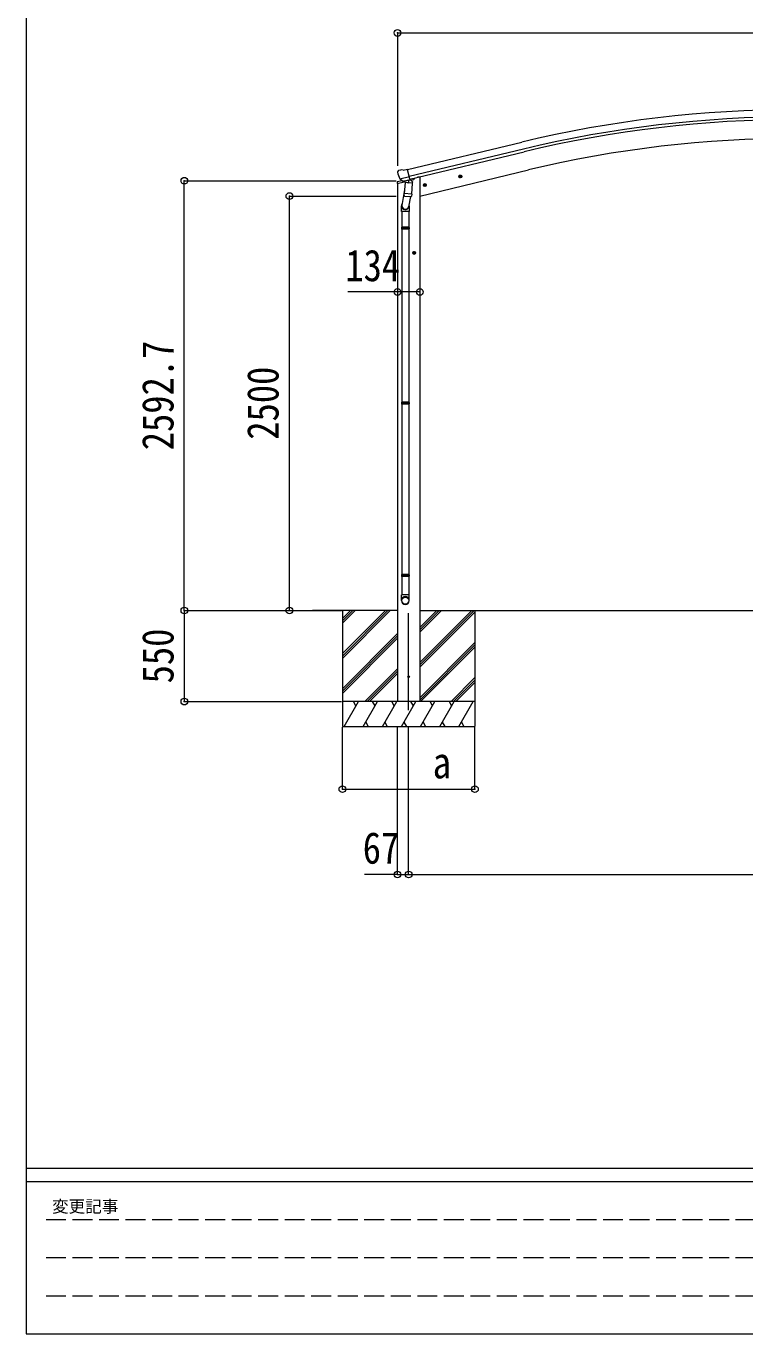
# Model space of a CAD drawing. Units: millimetres at full size, sheet at 1:40. Extents: x -11181 to 11305, y -7804 to 7716.
# Drawn here: x -11181 to -6845, y -7804 to 86 of the extents above; entities that cross this region are included whole.
import ezdxf
from ezdxf.enums import TextEntityAlignment as Align

# ---------------------------------------------------------------- set-up
doc = ezdxf.new("R2010")
doc.units = ezdxf.units.MM
doc.header["$LTSCALE"] = 40
doc.header["$PDMODE"] = 32
doc.header["$PDSIZE"] = 40
doc.linetypes.add('DASHED3', pattern=[4, 3, -1])
for name, color, linetype, lineweight in [('0-0_0', 7, 'Continuous', 9), ('0-1_本体', 4, 'Continuous', 9), ('0-2_部品', 7, 'Continuous', 9), ('0-8_PARTS2', 2, 'Continuous', 9), ('0-A_寸法', 6, 'Continuous', 9), ('F-0_240', 7, 'Continuous', 9)]:
    doc.layers.add(name, color=color, linetype=linetype, lineweight=lineweight)
doc.styles.add('ＭＳ ゴシック', font='')
doc.styles.get('ＭＳ ゴシック').set_extended_font_data('MS Gothic')

msp = doc.modelspace()

# ---------------------------------------------------------------- linework, layer by layer
at = {"layer": '0-0_0'}
for p, q in [((-8940.1, -3439.41), (-9452.32, -3439.42)), ((-9273.1, -3439.41), (-9273.1, -4139.41)), ((-9273.1, -3700.14), (-9012.37, -3439.41)), ((-9273.1, -3714.28), (-8998.23, -3439.41)), ((-9273.1, -3728.43), (-8984.09, -3439.41)), ((-9273.1, -3516.3), (-9196.22, -3439.41)), ((-9273.1, -3502.15), (-9210.36, -3439.41)), ((-9273.1, -3488.01), (-9224.5, -3439.41)), ((-8806.1, -3439.41), (-4274.08, -3439.41)), ((-8806.1, -3753.64), (-8491.87, -3439.41)), ((-8806.1, -3767.78), (-8477.73, -3439.41)), ((-8806.1, -3569.8), (-8675.72, -3439.41)), ((-8806.1, -3555.65), (-8689.86, -3439.41)), ((-8806.1, -3541.51), (-8704, -3439.41)), ((-8806.1, -3781.93), (-8473.1, -3448.93)), ((-8473.1, -3439.41), (-8473.1, -4139.41)), ((-9273.1, -3912.27), (-8940.1, -3579.28)), ((-9273.1, -3926.42), (-8940.1, -3593.42)), ((-9273.1, -3940.56), (-8940.1, -3607.56)), ((-8806.1, -3965.77), (-8473.1, -3632.78)), ((-8806.1, -3979.91), (-8473.1, -3646.92)), ((-8801.46, -3989.41), (-8473.1, -3661.06)), ((-9138.11, -3989.41), (-8940.1, -3791.41)), ((-9123.97, -3989.41), (-8940.1, -3805.55)), ((-9109.83, -3989.41), (-8940.1, -3819.69)), ((-8617.61, -3989.41), (-8473.1, -3844.91)), ((-8603.47, -3989.41), (-8473.1, -3859.05)), ((-8589.33, -3989.41), (-8473.1, -3873.19)), ((-8473.1, -3989.41), (-9273.1, -3989.41)), ((-9262.81, -4139.41), (-9176.21, -3989.41)), ((-9191.21, -4015.4), (-9206.21, -3989.41)), ((-9147.34, -4139.41), (-9060.74, -3989.41)), ((-9075.74, -4015.4), (-9090.74, -3989.41)), ((-9031.87, -4139.41), (-8945.27, -3989.41)), ((-8960.27, -4015.4), (-8975.27, -3989.41)), ((-8806.1, -3989.41), (-8940.1, -3989.41)), ((-8916.4, -4139.41), (-8829.8, -3989.41)), ((-8844.8, -4015.4), (-8859.8, -3989.41)), ((-8800.93, -4139.41), (-8714.33, -3989.41)), ((-8729.33, -4015.4), (-8744.33, -3989.41)), ((-8685.46, -4139.41), (-8598.86, -3989.41)), ((-8628.86, -3989.41), (-8613.86, -4015.4)), ((-8569.99, -4139.41), (-8483.39, -3989.41)), ((-9273.1, -4139.41), (-8473.1, -4139.41)), ((-9132.34, -4113.44), (-9117.34, -4139.41)), ((-9016.87, -4113.43), (-9001.87, -4139.41)), ((-8901.4, -4113.43), (-8886.4, -4139.41)), ((-8785.93, -4113.44), (-8770.93, -4139.41)), ((-8670.46, -4113.44), (-8655.46, -4139.41)), ((-8554.99, -4113.44), (-8539.99, -4139.41))]:
    msp.add_line(p, q, dxfattribs=at)
at = {"layer": '0-1_本体'}
for p, q in [((-8879.17, -779.16), (-8191.25, -614.01)), ((-8181.17, -655.98), (-8869.09, -821.14)), ((-8865.16, -837.5), (-8177.24, -672.35)), ((-8882.42, -779.94), (-8879.17, -779.16)), ((-8882.42, -779.94), (-8868.41, -838.28)), ((-8806.1, -939.53), (-8150.87, -782.23)), ((-8940.1, -862.69), (-8940.1, -3989.41)), ((-8868.41, -838.28), (-8865.16, -837.5)), ((-8806.1, -826.41), (-8818.98, -826.41)), ((-8806.1, -826.41), (-8806.1, -3989.41))]:
    msp.add_line(p, q, dxfattribs=at)
for radius in [7073, 7029.83, 7013, 6900]:
    msp.add_arc((-6540.09, -7491.58), radius, 76.5, 103.5, dxfattribs=at)
at = {"layer": '0-2_部品'}
for p, q in [((-8936.33, -786.49), (-8940.18, -792.79)), ((-8933.23, -784.24), (-8920.05, -781.08)), ((-8905.49, -783.75), (-8918.75, -781.05)), ((-8905.49, -783.75), (-8879.56, -777.53)), ((-8942.57, -863.29), (-8899.64, -852.98)), ((-8942.57, -856.39), (-8942.57, -863.29)), ((-8940.54, -795.07), (-8940.27, -796.22)), ((-8913.34, -847.01), (-8940.27, -853.48)), ((-8926.49, -835.37), (-8868.98, -821.57)), ((-8909.64, -850.28), (-8926.02, -835.79)), ((-8906.93, -850.85), (-8899.41, -849.05)), ((-8906.09, -850.74), (-8904.56, -850.38)), ((-8904.56, -850.38), (-8867.86, -841.57)), ((-8902.73, -850.6), (-8902.78, -851.35)), ((-8902.02, -852.39), (-8876.21, -858.82)), ((-8895.1, -857.73), (-8899.78, -924.57)), ((-8849.42, -860.93), (-8895.1, -857.73)), ((-8893.33, -854.55), (-8893.56, -857.84)), ((-8873.81, -843.39), (-8874.83, -858)), ((-8867.86, -841.57), (-8866.33, -841.2)), ((-8864.78, -839.09), (-8863.83, -839.16)), ((-8863.83, -839.16), (-8850.52, -854.48)), ((-8860.08, -843.48), (-8841.85, -839.1)), ((-8854.09, -927.76), (-8849.42, -860.93)), ((-8850.52, -854.48), (-8850.96, -860.82)), ((-8838.02, -830.99), (-8838.02, -834.24)), ((-8782.57, -874.76), (-8780.43, -867.56)), ((-8780.43, -867.56), (-8773.14, -865.81)), ((-8772.93, -882.73), (-8777.6, -863.28)), ((-8773.14, -865.81), (-8767.97, -871.26)), ((-8551.62, -819.32), (-8571.07, -823.98)), ((-8568.64, -823.4), (-8566.51, -816.21)), ((-8563.48, -828.85), (-8568.64, -823.4)), ((-8566.51, -816.21), (-8559.21, -814.45)), ((-8559.01, -831.37), (-8563.68, -811.93)), ((-8559.21, -814.45), (-8554.05, -819.9)), ((-8898.05, -899.8), (-8913.96, -995.97)), ((-8900.64, -937.04), (-8899.76, -924.57)), ((-8900.24, -938.39), (-8900.24, -938.39)), ((-8854.09, -927.76), (-8899.78, -924.57)), ((-8898.79, -939.17), (-8857.1, -942.09)), ((-8862.52, -941.71), (-8873.26, -1005.3)), ((-8854.1, -927.76), (-8854.99, -940.46)), ((-8765.54, -870.67), (-8784.99, -875.34)), ((-8777.4, -880.2), (-8782.57, -874.76)), ((-8916.11, -1033.13), (-8916.11, -998.78)), ((-8870.11, -998.48), (-8870.11, -1033.13)), ((-8870.11, -1033.13), (-8916.11, -1033.13)), ((-8914.11, -1033.13), (-8914.11, -1127.13)), ((-8872.11, -1033.13), (-8872.11, -1127.13)), ((-8916.11, -1129.13), (-8915.11, -1127.13)), ((-8870.11, -1129.13), (-8916.11, -1129.13)), ((-8870.11, -1137.13), (-8916.11, -1137.13)), ((-8871.11, -1127.13), (-8915.11, -1127.13)), ((-8871.11, -1139.13), (-8915.11, -1139.13)), ((-8914.11, -1139.13), (-8914.11, -2183.47)), ((-8872.11, -1139.13), (-8872.11, -2183.47)), ((-8870.11, -1129.13), (-8871.11, -1127.13)), ((-8870.11, -1137.13), (-8871.11, -1139.13)), ((-8870.11, -1129.13), (-8870.11, -1137.13)), ((-8829.9, -1282.92), (-8849.9, -1282.92)), ((-8847.41, -1282.92), (-8843.65, -1276.42)), ((-8843.65, -1289.42), (-8847.41, -1282.92)), ((-8843.65, -1276.42), (-8836.15, -1276.42)), ((-8839.9, -1292.92), (-8839.9, -1272.92)), ((-8836.15, -1276.42), (-8832.4, -1282.92)), ((-8916.11, -2185.47), (-8915.11, -2183.47)), ((-8870.11, -2185.47), (-8916.11, -2185.47)), ((-8870.11, -2193.47), (-8916.11, -2193.47)), ((-8871.11, -2183.47), (-8915.11, -2183.47)), ((-8871.11, -2195.47), (-8915.11, -2195.47)), ((-8914.11, -2195.47), (-8914.11, -3223.51)), ((-8872.11, -2195.47), (-8872.11, -3223.51)), ((-8870.11, -2185.47), (-8871.11, -2183.47)), ((-8870.11, -2193.47), (-8871.11, -2195.47)), ((-8870.11, -2185.47), (-8870.11, -2193.47)), ((-8916.11, -3225.51), (-8915.11, -3223.51)), ((-8870.11, -3225.51), (-8916.11, -3225.51)), ((-8870.11, -3233.51), (-8916.11, -3233.51)), ((-8871.11, -3223.51), (-8915.11, -3223.51)), ((-8870.11, -3225.51), (-8871.11, -3223.51)), ((-8870.11, -3233.51), (-8871.11, -3235.51)), ((-8870.11, -3225.51), (-8870.11, -3233.51)), ((-8871.11, -3235.51), (-8915.11, -3235.51)), ((-8914.11, -3235.51), (-8914.11, -3345.51)), ((-8872.11, -3235.51), (-8872.11, -3345.51)), ((-8916.11, -3379.65), (-8916.11, -3345.51)), ((-8870.11, -3345.51), (-8916.11, -3345.51)), ((-8870.11, -3379.65), (-8870.11, -3345.51))]:
    msp.add_line(p, q, dxfattribs=at)
for points in [[(-8874.13, -842.98), (-8864.4, -840.64), (-8879.56, -777.53)], [(-8926.76, -834.8), (-8926.18, -835.64), (-8926.02, -835.79)], [(-8874.13, -842.98), (-8874.36, -843.13), (-8899.13, -849.07), (-8899.41, -849.05)], [(-8554.05, -819.9), (-8556.18, -827.09), (-8563.48, -828.85)], [(-8767.97, -871.26), (-8770.1, -878.45), (-8777.4, -880.2)], [(-8916.11, -1129.13), (-8916.11, -1137.13), (-8915.11, -1139.13)], [(-8832.4, -1282.92), (-8836.15, -1289.42), (-8843.65, -1289.42)], [(-8916.11, -2185.47), (-8916.11, -2193.47), (-8915.11, -2195.47)], [(-8916.11, -3225.51), (-8916.11, -3233.51), (-8915.11, -3235.51)]]:
    msp.add_lwpolyline(points, dxfattribs=at)
for centre, radius in [((-8775.27, -873.01), 8.5), ((-8775.27, -873.01), 7.7), ((-8775.27, -873.01), 6.5), ((-8561.35, -821.65), 8.5), ((-8561.35, -821.65), 7.7), ((-8561.35, -821.65), 6.5), ((-8839.9, -1282.92), 8.5), ((-8839.9, -1282.92), 7.7), ((-8839.9, -1282.92), 6.5)]:
    msp.add_circle(centre, radius, dxfattribs=at)
at = {"layer": '0-2_部品', "color": 4}
msp.add_circle((-8873.1, -3839.41), 5, dxfattribs=at)
at = {"layer": '0-2_部品'}
for centre, radius, start, end in [((-8932.06, -789.1), 5, 103.5, 148.5), ((-8919.35, -783.99), 3, 78.5, 103.5), ((-8939.57, -856.39), 3, 103.5, 180), ((-8743.46, -748.97), 202.4, 193.5, 205.09125), ((-8906.21, -850.26), 0.5, 248.23754, 283.5), ((-8903.22, -850.57), 0.5, 356, 103.5), ((-8901.78, -851.42), 1, 176, 256), ((-8875.85, -857.85), 1.03, 250.03897, 351.96569), ((-8873.21, -843.47), 0.604, 100.59842, 172.20595), ((-8866.45, -840.71), 0.5, 283.5, 318.76246), ((-8843.02, -834.24), 5, 283.5, 0), ((-8898.7, -937.21), 1.95, 175.04017, 217.47766), ((-8898.65, -937.18), 2, 217.40962, 266), ((-8856.96, -940.09), 2, 266, 349.46843), ((-8886.11, -998.78), 30, 177.45142, 180)]:
    msp.add_arc(centre, radius, start, end, dxfattribs=at)
for centre, major_axis, ratio, start_param, end_param in [((-8937.62, -794.35), (-1.57, -2.57), 0.99628, 4.712389, 5.4996506), ((-8907.65, -848.03), (-0.73, -2.92), 0.997631, 5.8041905, 6.6006116), ((-8907.59, -847.8), (2.63, 3.16), 0.650902, 4.0958226, 4.1686332), ((-8907.63, -847.93), (-0.73, -2.92), 0.997631, 0.3902369, 0.4789948), ((-8893.11, -998.48), (23, 0), 0.996195, 2.5560258, 6.5663028), ((-8893.11, -998.48), (21, 0), 0.996195, 2.9349147, 5.9512394), ((-8893.11, -3377.91), (-23, 0), 0.996195, 3.1415927, 6.2831853), ((-8893.11, -3379.65), (-23, 0), 0.996195, 3.1415927, 6.2831853), ((-8893.11, -3379.65), (0, -23.43), 0.981806, 4.712389, 7.8539816)]:
    msp.add_ellipse(centre, major_axis=major_axis, ratio=ratio, start_param=start_param, end_param=end_param, dxfattribs=at)
msp.add_ellipse((-8893.11, -3379.65), major_axis=(21, 0), ratio=0.996195, dxfattribs=at)
at = {"layer": '0-8_PARTS2', "color": 6}
msp.add_line((-8940.6, 44.47), (-4139.58, 44.47), dxfattribs=at)
at = {"layer": '0-8_PARTS2'}
msp.add_line((-8873.1, -4040.35), (-8873.1, -3456.4), dxfattribs=at)
at = {"layer": '0-A_寸法'}
for p, q in [((-8940.6, 44.47), (-8940.6, -757.86)), ((-10226.38, -846.71), (-8947.55, -846.71)), ((-10226.38, -3439.42), (-10226.38, -846.71)), ((-9592.68, -939.43), (-8947.55, -939.43)), ((-9592.68, -3439.42), (-9592.68, -939.43)), ((-8940.1, -1518.17), (-9240.1, -1518.17)), ((-8806.1, -1518.17), (-8940.1, -1518.17)), ((-10226.38, -3439.42), (-10226.38, -3989.41)), ((-10226.38, -3439.42), (-9280.11, -3439.42)), ((-10226.38, -3439.42), (-9277.36, -3439.42)), ((-9592.68, -3439.42), (-9280.11, -3439.42)), ((-10226.38, -3989.41), (-9278.39, -3989.41)), ((-9273.1, -4517.32), (-9273.1, -4142.91)), ((-8940.1, -5032.3), (-8940.1, -4142.91)), ((-8873.1, -5032.3), (-8873.1, -4142.91)), ((-8473.1, -4517.32), (-8473.1, -4142.91)), ((-9273.1, -4517.32), (-8473.1, -4517.32)), ((-8940.1, -5032.3), (-9140.1, -5032.3)), ((-8940.1, -5032.3), (-8873.1, -5032.3)), ((-8873.1, -5032.3), (-4207.08, -5032.3))]:
    msp.add_line(p, q, dxfattribs=at)
for p in [(-8940.6, 44.47), (-10226.38, -846.71), (-9592.68, -939.43), (-8940.1, -1518.17), (-8806.1, -1518.17), (-10226.38, -3439.42), (-9592.68, -3439.42), (-10226.38, -3989.41), (-9273.1, -4517.32), (-8473.1, -4517.32), (-8940.1, -5032.3), (-8873.1, -5032.3)]:
    msp.add_point(p, dxfattribs=at)
at = {"layer": 'F-0_240', "color": 5}
for p, q in [((-11180.61, 7716.46), (-11180.61, -7803.54)), ((-11180.61, -6803.54), (10739.39, -6803.54)), ((-11180.61, -6883.54), (7183.72, -6883.54)), ((-11180.61, -7803.54), (10739.39, -7803.54))]:
    msp.add_line(p, q, dxfattribs=at)
at = {"layer": 'F-0_240', "color": 4, "linetype": 'DASHED3'}
for p, q in [((-11060.61, -7113.54), (-4656.28, -7113.54)), ((-11060.61, -7343.54), (-4656.28, -7343.54)), ((-11060.61, -7573.54), (-4656.28, -7573.54))]:
    msp.add_line(p, q, dxfattribs=at)

# ---------------------------------------------------------------- texts
at = {"layer": '0-A_寸法', "color": 7, "style": 'ＭＳ ゴシック', "width": 0.85}
for s, p in [('134', (-9255.1, -1510.17)), ('a', (-8728.1, -4509.32)), ('67', (-9150.1, -5024.3))]:
    msp.add_text(s, height=190.6, dxfattribs=at).set_placement(p, align=Align.BOTTOM_LEFT)
for s, p in [('2592.7', (-10234.38, -2473.07)), ('2500', (-9600.68, -2409.43)), ('550', (-10234.38, -3879.42))]:
    msp.add_text(s, height=190.6, rotation=90, dxfattribs=at).set_placement(p, align=Align.BOTTOM_LEFT)
at = {"layer": 'F-0_240', "style": 'ＭＳ ゴシック'}
msp.add_text('変更記事', height=73.31, dxfattribs=at).set_placement((-11024.31, -7093.54), align=Align.BOTTOM_LEFT)

doc.saveas('drawing.dxf')
